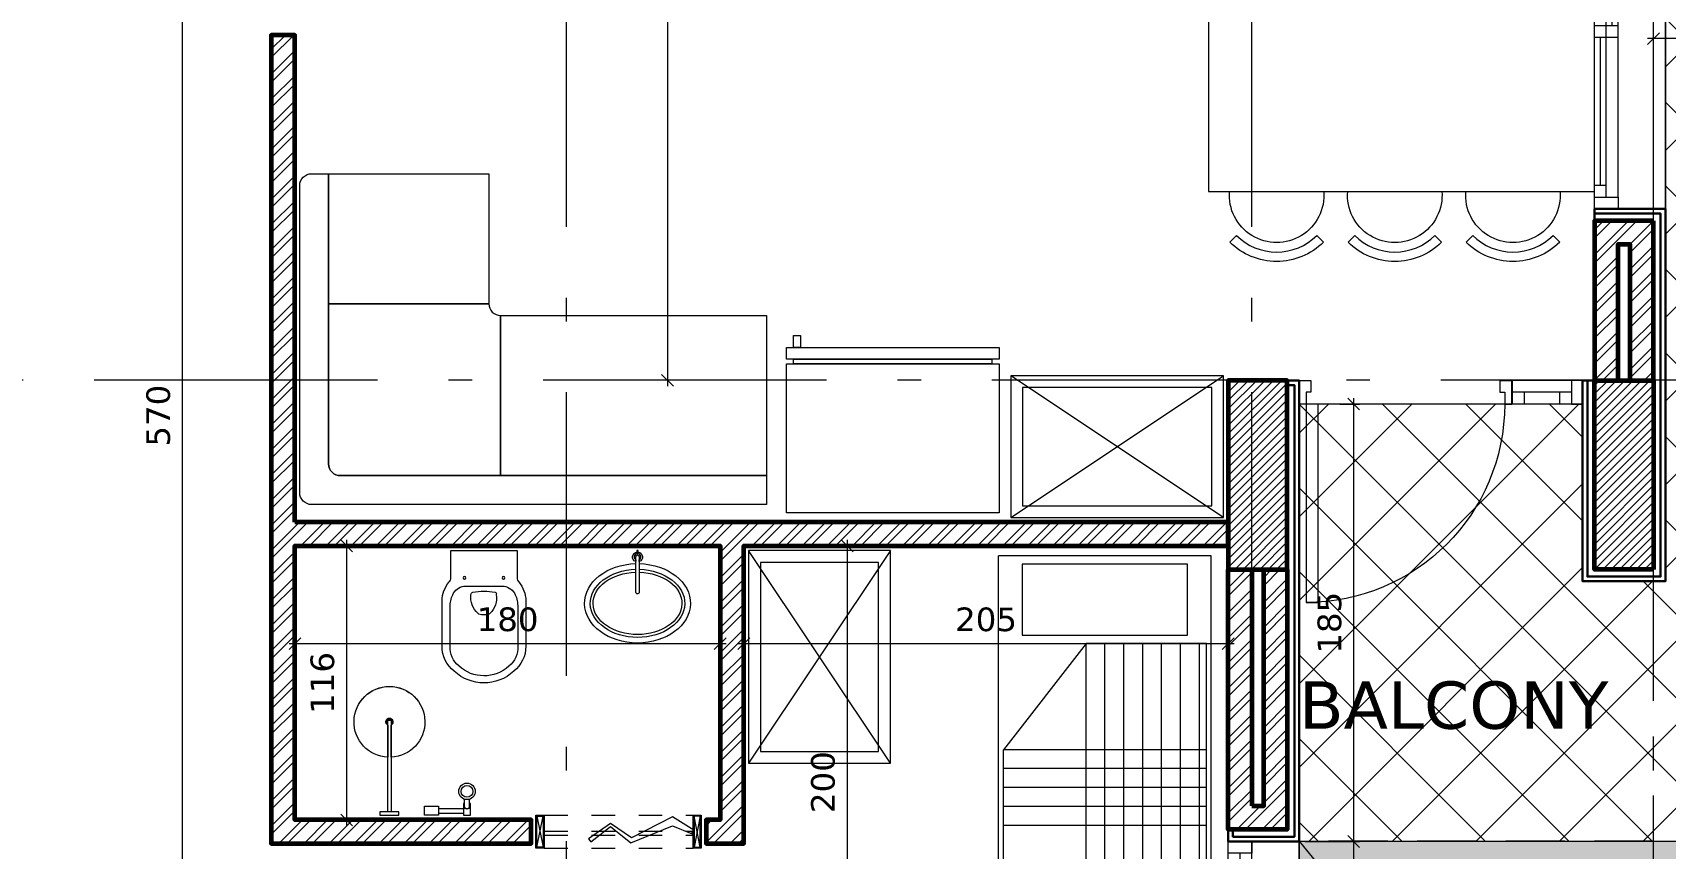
# Model space of a CAD drawing. Header units: inches. Extents: x -48 to 777, y -156 to 510.
# Drawn here: x 501.27 to 508.18, y 141.88 to 145.33 of the extents above; entities that cross this region are included whole.
import ezdxf

# ---------------------------------------------------------------- set-up
doc = ezdxf.new("R2010")
doc.units = ezdxf.units.IN
doc.header["$MEASUREMENT"] = 0
doc.set_wipeout_variables(frame=1)
for name, pattern in [('ACAD_ISO10W100', [18, 12, -3, 0, -3]), ('HIDDEN', [0.375, 0.25, -0.125]), ('HIDDEN2', [0.1875, 0.125, -0.0625])]:
    doc.linetypes.add(name, pattern=pattern)
doc.layers.get('Defpoints').update_dxf_attribs({"lineweight": 5})
for name, color, linetype, lineweight in [('A-AXIS ST', 251, 'ACAD_ISO10W100', 5), ('A-DIM', 9, 'Continuous', 5), ('A-DOORS', 38, 'Continuous', 20), ('A-FURN1', 211, 'Continuous', 15), ('A-HIDDEN', 254, 'HIDDEN', 5), ('A-LEVELS', 139, 'Continuous', 20), ('A-LIMIT LOT', 235, 'ACAD_ISO10W100', 20), ('A-NOTES', 151, 'Continuous', 20), ('A-PILLARS', 1, 'Continuous', 60), ('A-SANITARY', 120, 'Continuous', 5), ('A-TEXT', 50, 'Continuous', 15), ('A-TILING1', 43, 'Continuous', 9), ('A-WALLS', 7, 'Continuous', 60), ('A-WINDOWS', 4, 'Continuous', 20), ('C-STONE', 42, 'Continuous', 30), ('D-STONE', 52, 'Continuous', 20), ('H-GRASS', 100, 'Continuous', 5), ('H-PILLARS', 61, 'Continuous', 5), ('H-TILING', 54, 'Continuous', 5), ('H-WALLS', 51, 'Continuous', 5), ('modificat', 127, 'Continuous', 15)]:
    doc.layers.add(name, color=color, linetype=linetype, lineweight=lineweight)
doc.layers.add('HH-GREY', color=253, linetype='Continuous', lineweight=5, true_color=0x828282)
doc.layers.add('pts pc', color=7, linetype='Continuous')
doc.styles.add('5mm', font='simplex_.ttf', dxfattribs={"height": 5})
doc.styles.add('ROMAND', font='verdana.ttf')
doc.dimstyles.new('M-1.50', dxfattribs={"dimtxt": 0.1, "dimasz": 0.05, "dimexe": 0.025, "dimexo": 0.025, "dimgap": 0.05, "dimtad": 1, "dimlfac": 100, "dimrnd": 0.5, "dimzin": 9, "dimdsep": 46, "dimtxsty": 'ROMAND', "dimblk": 'OBLIQUE', "dimcen": 1, "dimdle": 0.025, "dimclrd": 256, "dimclre": 256, "dimclrt": 2, "dimadec": 0, "dimazin": 0, "dimtfac": 0.666667, "dimtmove": 2, "dimatfit": 3, "dimfxl": 0.04, "dimtolj": 1, "dimtzin": 5, "dimlwd": -1, "dimlwe": -1, "dimarcsym": 0})

# ---------------------------------------------------------------- blocks, each defined once
blk = doc.blocks.new('_Oblique')
at = {"color": 0, "linetype": 'ByBlock', "lineweight": -2}
blk.add_line((-0.5, -0.5), (0.5, 0.5), dxfattribs=at)
blk = doc.blocks.new('*D7')
at = {"layer": 'A-DIM', "transparency": 16777216}
for p, q in [((332.5563, 67.8908), (332.1191, 67.8908)), ((332.1441, 67.9158), (332.1441, 63.3658)), ((332.5563, 63.3908), (332.1191, 63.3908))]:
    blk.add_line(p, q, dxfattribs=at)
at = {"layer": 'Defpoints', "color": 0, "transparency": 16777216}
for p in [(332.5813, 67.8908), (332.1441, 63.3908), (332.5813, 63.3908)]:
    blk.add_point(p, dxfattribs=at)
at = {"layer": 'A-DIM', "transparency": 16777216, "xscale": 0.05, "yscale": 0.05, "zscale": 0.05}
for p, rotation in [((332.1441, 67.8908), 90), ((332.1441, 63.3908), 270)]:
    blk.add_blockref('_Oblique', p, dxfattribs=dict(at, rotation=rotation))
at = {"layer": 'A-DIM', "color": 2, "transparency": 16777216, "insert": (332.0421, 65.6408), "char_height": 0.1, "attachment_point": 5, "rotation": 90, "style": 'ROMAND'}
blk.add_mtext('\\A1;450', dxfattribs=at)
blk = doc.blocks.new('*D8')
at = {"layer": 'A-DIM', "transparency": 16777216}
for p, q in [((327.0813, 67.8658), (327.0813, 67.5233)), ((332.5813, 67.8658), (332.5813, 67.5233)), ((332.6063, 67.5483), (327.0563, 67.5483))]:
    blk.add_line(p, q, dxfattribs=at)
at = {"layer": 'Defpoints', "color": 0, "transparency": 16777216}
for p in [(327.0813, 67.8908), (332.5813, 67.8908), (327.0813, 67.5483)]:
    blk.add_point(p, dxfattribs=at)
at = {"layer": 'A-DIM', "transparency": 16777216, "xscale": 0.05, "yscale": 0.05, "zscale": 0.05, "rotation": 180}
blk.add_blockref('_Oblique', (327.0813, 67.5483), dxfattribs=at)
at = {"layer": 'A-DIM', "transparency": 16777216, "xscale": 0.05, "yscale": 0.05, "zscale": 0.05}
blk.add_blockref('_Oblique', (332.5813, 67.5483), dxfattribs=at)
at = {"layer": 'A-DIM', "color": 2, "transparency": 16777216, "insert": (329.8313, 67.6503), "char_height": 0.1, "attachment_point": 5, "style": 'ROMAND'}
blk.add_mtext('\\A1;550', dxfattribs=at)
blk = doc.blocks.new('*U26')
for p, q in [((50, 100), (550, 100)), ((50, 50), (550, 50)), ((50, 0), (550, 0)), ((500, 50), (500, 0))]:
    blk.add_line(p, q)
for points in [[(0, 100), (50, 100), (50, 0), (0, 0)], [(600, 100), (550, 100), (550, 0), (600, 0)], [(100, 50), (100, 0)]]:
    blk.add_lwpolyline(points)
blk = doc.blocks.new('43535423')
for p, q in [((4445436.5, 161855), (4445462.8, 161986.3)), ((4445436.5, 161986.3), (4445462.8, 161855)), ((4446097.1, 161850.7), (4446097.1, 161990.7)), ((4446127.8, 161855), (4446101.5, 161986.3)), ((4446127.8, 161986.3), (4446101.5, 161855))]:
    blk.add_line(p, q)
at = {"linetype": 'HIDDEN2'}
for p, q in [((4445467.1, 161990.7), (4446097.1, 161990.7)), ((4445467.1, 161924), (4446097.1, 161924)), ((4445467.1, 161906.5), (4446097.1, 161906.5)), ((4445467.1, 161850.7), (4446097.1, 161850.7))]:
    blk.add_line(p, q, dxfattribs=at)
for points in [[(4445432.1, 161850.7), (4445432.1, 161990.7), (4445467.1, 161990.7), (4445467.1, 161850.7)], [(4445436.5, 161855), (4445436.5, 161986.3), (4445462.8, 161986.3), (4445462.8, 161855)], [(4446097.1, 161850.7), (4446097.1, 161990.7), (4446132.1, 161990.7), (4446132.1, 161850.7)], [(4446127.8, 161855), (4446127.8, 161986.3), (4446101.5, 161986.3), (4446101.5, 161855)]]:
    blk.add_lwpolyline(points, close=True)
blk.add_lwpolyline([(4445665.1, 161877.8), (4445747.1, 161943.4), (4445833.2, 161874.6), (4446009.6, 161945.2), (4446093.9, 161911.5), (4446100.4, 161927.8), (4446009.6, 161984.1), (4445836.1, 161894.7), (4445747.1, 161955.6), (4445654.2, 161891.5), (4445665.1, 161877.8)])
blk.add_circle((4446097.1, 161919.6), 4.38)
blk = doc.blocks.new('*U28')
for p, q in [((50, 100), (300, 100)), ((50, 50), (300, 50)), ((50, 0), (300, 0)), ((250, 50), (250, 0))]:
    blk.add_line(p, q)
for points in [[(0, 100), (50, 100), (50, 0), (0, 0)], [(350, 100), (300, 100), (300, 0), (350, 0)], [(100, 50), (100, 0)]]:
    blk.add_lwpolyline(points)
blk = doc.blocks.new('*U25')
for p, q in [((50, 100), (1450, 100)), ((100, 100), (100, 50)), ((100, 75), (725, 75)), ((725, 0), (725, 100)), ((775, 0), (775, 100)), ((50, 50), (1450, 50)), ((50, 0), (1450, 0)), ((775, 25), (1400, 25)), ((1400, 0), (1400, 50))]:
    blk.add_line(p, q)
for points in [[(0, 100), (50, 100), (50, 0), (0, 0)], [(1500, 100), (1450, 100), (1450, 0), (1500, 0)]]:
    blk.add_lwpolyline(points)
blk = doc.blocks.new('*U41')
for points in [[(130, -160), (100, -160), (100, -60), (150, -60), (150, -110), (130, -110), (130, -160)], [(970, -160), (1000, -160), (1000, -60), (950, -60), (950, -110), (970, -110), (970, -160)], [(920, -1000), (920, -160), (970, -160), (970, -1000)]]:
    blk.add_lwpolyline(points, close=True)
blk.add_arc((970, -160), 840, 180, 270)
blk = doc.blocks.new('xcjvhcghfngf')
at = {"layer": 'A-FURN1'}
blk.add_line((538.4731, 319.9054), (538.4731, 319.1054), dxfattribs=at)
at = {"layer": 'A-FURN1', "extrusion": (0, 0, -1)}
blk.add_lwpolyline([(-538.4731, 319.1054), (-540.3981, 319.1054, -0.414214), (-540.4481, 319.1554), (-540.4481, 320.4554, -0.414214), (-540.3981, 320.5054), (-540.3258, 320.5054), (-540.3258, 319.2777, 0.414214), (-540.2758, 319.2277), (-538.4731, 319.2277)], format="xyb", dxfattribs=at)
blk.add_lwpolyline([(-540.3258, 319.9554), (-540.3258, 320.5054), (-539.6481, 320.5054), (-539.6481, 319.9554)], close=True, dxfattribs=at)
blk.add_lwpolyline([(-539.5981, 319.2277), (-540.2758, 319.2277, -0.414214), (-540.3258, 319.2777), (-540.3258, 319.9554), (-539.6481, 319.9554, 0.414214), (-539.5981, 319.9054)], format="xyb", close=True, dxfattribs=at)
blk.add_lwpolyline([(-538.4731, 319.2277), (-539.5981, 319.2277), (-539.5981, 319.9054), (-538.4731, 319.9054)], dxfattribs=at)
blk = doc.blocks.new('DZGXFDHYN')
for points in [[(28.3776, 30.5482), (29.2776, 30.5482), (29.2776, 31.1782), (28.3776, 31.1782)], [(28.4076, 30.5282), (29.2476, 30.5282), (29.2476, 30.5482), (28.4076, 30.5482)], [(28.3776, 30.4782), (29.2776, 30.4782), (29.2776, 30.5282), (28.3776, 30.5282)], [(28.4376, 30.4782), (28.4076, 30.4782), (28.4076, 30.4282), (28.4376, 30.4282)]]:
    blk.add_lwpolyline(points, close=True)
blk = doc.blocks.new('bed 90')
at = {"layer": 'A-FURN1', "extrusion": (0, 0, -1)}
for p, q in [((556.9278, 316.6009), (556.9278, 318.5009)), ((557.8278, 316.6009), (557.8278, 318.5009)), ((557.0278, 318.4659), (557.0278, 318.1659)), ((557.7278, 318.4659), (557.0278, 318.4659)), ((557.7278, 318.1659), (557.7278, 318.4659)), ((557.0278, 318.1659), (557.7278, 318.1659)), ((557.2978, 318.1309), (556.9478, 317.6809)), ((557.8078, 318.1309), (557.2978, 318.1309)), ((557.8078, 316.6209), (557.8078, 318.1309)), ((556.9478, 316.6209), (556.9478, 317.6809)), ((557.8078, 316.6209), (556.9478, 316.6209)), ((557.8278, 316.6009), (556.9278, 316.6009))]:
    blk.add_line(p, q, dxfattribs=at)
at = {"layer": 'A-FURN1'}
blk.add_line((557.8278, 318.5009), (556.9278, 318.5009), dxfattribs=at)
at = {"layer": 'HH-GREY', "extrusion": (0, 0, -1)}
for p, q in [((557.2978, 316.6209), (557.2978, 318.1309)), ((557.3778, 316.6209), (557.3778, 318.1309)), ((557.4578, 316.6209), (557.4578, 318.1309)), ((557.5378, 316.6209), (557.5378, 318.1309)), ((557.6178, 316.6209), (557.6178, 318.1309)), ((557.6978, 316.6209), (557.6978, 318.1309)), ((557.7778, 316.6209), (557.7778, 318.1309)), ((557.8078, 317.6809), (556.9478, 317.6809)), ((557.8078, 317.6009), (556.9478, 317.6009)), ((557.8078, 317.5209), (556.9478, 317.5209)), ((557.8078, 317.4409), (556.9478, 317.4409)), ((557.8078, 317.3609), (556.9478, 317.3609))]:
    blk.add_line(p, q, dxfattribs=at)
blk = doc.blocks.new('A$C114C6178')
for points in [[(177.5, -211.9, 0.16864), (147.3, -132.7, -0.198912), (140, -115), (140, 0), (-140, 0), (-140, -115, -0.198912), (-147.3, -132.7, 0.16864), (-177.5, -211.9), (-177.5, -405, 0.225866), (-126.2, -510.7, 0.390178), (126.2, -510.7, 0.225866), (177.5, -405)], [(142.8, -231.9, 0.110329), (129.5, -180.6, 0.254034), (77, -150), (-77, -150, 0.254034), (-129.5, -180.6, 0.110329), (-142.8, -231.9), (-142.8, -405, 0.247706), (-105.9, -488.7, 0.390724), (106.2, -488.4, 0.246571), (142.8, -405)], [(54.9, -185.7, 0.338204), (47.1, -176.5, 0.109547), (-47.1, -176.5, 0.38369), (-52.4, -185.7, 0.252795), (-25.1, -266.2, 0.060555), (-21, -268.7, 0.083015), (0, -272.4, 0.083015), (21, -268.7, 0.060555), (25.1, -266.2, 0.250335)]]:
    blk.add_lwpolyline(points, format="xyb", close=True)
for centre in [(-82.5, -115), (82.5, -115)]:
    blk.add_circle(centre, 5.91)
blk = doc.blocks.new('fghjgcfd')
blk.add_lwpolyline([(114.5988, -90.6044), (114.5932, -90.6044), (114.5932, -90.6223), (114.5988, -90.6223)], close=True)
for points in [[(114.5932, -90.6209, 0.697476), (114.5868, -90.6535), (114.5868, -90.6631, -0.791584), (114.5932, -90.6121)], [(114.6052, -90.8243, -0.509087), (114.5932, -90.8331, -0.325305), (114.5868, -90.8243), (114.5868, -90.6384, -1), (114.6052, -90.6384)], [(114.6052, -90.6631), (114.6052, -90.6535, 0.697476), (114.5988, -90.6209), (114.5988, -90.6121, -0.791584)]]:
    blk.add_lwpolyline(points, format="xyb", close=True)
at = {"extrusion": (0, 0, -1)}
for major_axis, ratio, start_param, end_param in [((-0.28, 0), 0.75, 7.88683, 14.104318), ((-0.25, 0), 0.72, 7.890774, 14.100375), ((-0.235, 0), 0.702128, 7.893123, 14.098025)]:
    blk.add_ellipse((114.596, -90.8834), major_axis=major_axis, ratio=ratio, start_param=start_param, end_param=end_param, dxfattribs=at)
blk = doc.blocks.new('A$C4CB417C4')
blk.add_lwpolyline([(245.2, 7), (381.7, 7, -4.038071), (381.7, -7), (245.2, -7, 42.833797)], format="xyb", close=True)
at = {"ltscale": 0.1}
blk.add_lwpolyline([(0, 40), (15, 40), (15, -40), (0, -40)], close=True, dxfattribs=at)
blk.add_lwpolyline([(402, 7), (15, 7), (15, -7), (402, -7)], close=True)
for radius, start, end in [(150, 182.67477, 177.32523), (15, 207.81814, 152.18186), (12, 215.68533, 144.31467)]:
    blk.add_arc((395, 0), radius, start, end, dxfattribs=at)
blk = doc.blocks.new('A$C666D454D')
at = {"ltscale": 0.1}
for p, q in [((37, 10), (67.5, 10)), ((37, -10), (67.5, -10))]:
    blk.add_line(p, q, dxfattribs=at)
blk.add_lwpolyline([(37, 11), (47, 11), (47, 10.5), (50, 10.5), (50, 15), (0, 15), (0, -15), (50, -15), (50, -10.5), (47, -10.5), (47, -11), (37, -11, -1)], format="xyb", close=True, dxfattribs=at)
blk.add_lwpolyline([(37, -10), (37, -10), (37, -10, -1), (37, 10), (37, 10), (37, 10)], format="xyb", dxfattribs=at)
for radius in [35, 25]:
    blk.add_circle((101, 0), radius, dxfattribs=at)
blk = doc.blocks.new('A$C05B82E3A')
at = {"ltscale": 0.1}
for p, q in [((-30, 29), (-135, 29)), ((-30, 9), (-135, 9))]:
    blk.add_line(p, q, dxfattribs=at)
blk.add_lwpolyline([(30, 0), (30, 38), (-30, 38), (-30, 0)], close=True, dxfattribs=at)
at = {"ltscale": 0.1, "xscale": -1, "rotation": 270}
blk.add_blockref('A$C666D454D', (-150, 0), dxfattribs=at)
blk = doc.blocks.new('AXIS')
at = {"layer": 'A-AXIS ST', "ltscale": 0.1}
for p, q in [((647.01853, 296.91777), (647.01853, 336.01919)), ((649.91853, 296.91777), (649.91853, 336.01919)), ((651.61853, 296.91777), (651.61853, 336.01919)), ((657.61853, 319.06933), (627.81853, 319.06933))]:
    blk.add_line(p, q, dxfattribs=at)
blk = doc.blocks.new('*D213')
at = {"layer": 'A-DIM', "transparency": 16777216}
blk.add_line((502.3518, 142.743), (504.2018, 142.743), dxfattribs=at)
at = {"layer": 'Defpoints', "color": 0, "transparency": 16777216}
for p in [(502.3768, 142.743), (504.1768, 142.743), (504.1768, 142.743)]:
    blk.add_point(p, dxfattribs=at)
at = {"layer": 'A-DIM', "transparency": 16777216, "xscale": 0.05, "yscale": 0.05, "zscale": 0.05, "rotation": 180}
blk.add_blockref('_Oblique', (502.3768, 142.743), dxfattribs=at)
at = {"layer": 'A-DIM', "transparency": 16777216, "xscale": 0.05, "yscale": 0.05, "zscale": 0.05}
blk.add_blockref('_Oblique', (504.1768, 142.743), dxfattribs=at)
at = {"layer": 'A-DIM', "color": 2, "transparency": 16777216, "insert": (503.2768, 142.8452), "char_height": 0.1, "attachment_point": 5, "style": 'ROMAND'}
blk.add_mtext('\\A1;180', dxfattribs=at)
blk = doc.blocks.new('*D214')
at = {"layer": 'A-DIM', "transparency": 16777216}
blk.add_line((502.5957, 143.1819), (502.5957, 141.9719), dxfattribs=at)
at = {"layer": 'Defpoints', "color": 0, "transparency": 16777216}
for p in [(502.5957, 143.1569), (502.5957, 141.9969), (502.5957, 141.9969)]:
    blk.add_point(p, dxfattribs=at)
at = {"layer": 'A-DIM', "transparency": 16777216, "xscale": 0.05, "yscale": 0.05, "zscale": 0.05}
for p, rotation in [((502.5957, 143.1569), 90), ((502.5957, 141.9969), 270)]:
    blk.add_blockref('_Oblique', p, dxfattribs=dict(at, rotation=rotation))
at = {"layer": 'A-DIM', "color": 2, "transparency": 16777216, "insert": (502.4937, 142.5769), "char_height": 0.1, "attachment_point": 5, "rotation": 90, "style": 'ROMAND'}
blk.add_mtext('\\A1;116', dxfattribs=at)
blk = doc.blocks.new('*D215')
at = {"layer": 'A-DIM', "transparency": 16777216}
for p, q in [((504.2768, 142.768), (504.2768, 142.768)), ((504.2518, 142.743), (506.3518, 142.743))]:
    blk.add_line(p, q, dxfattribs=at)
at = {"layer": 'Defpoints', "color": 0, "transparency": 16777216}
for p in [(504.2768, 142.743), (506.3268, 142.743), (506.3268, 142.743)]:
    blk.add_point(p, dxfattribs=at)
at = {"layer": 'A-DIM', "transparency": 16777216, "xscale": 0.05, "yscale": 0.05, "zscale": 0.05, "rotation": 180}
blk.add_blockref('_Oblique', (504.2768, 142.743), dxfattribs=at)
at = {"layer": 'A-DIM', "transparency": 16777216, "xscale": 0.05, "yscale": 0.05, "zscale": 0.05}
blk.add_blockref('_Oblique', (506.3268, 142.743), dxfattribs=at)
at = {"layer": 'A-DIM', "color": 2, "transparency": 16777216, "insert": (505.3018, 142.845), "char_height": 0.1, "attachment_point": 5, "style": 'ROMAND'}
blk.add_mtext('\\A1;205', dxfattribs=at)
blk = doc.blocks.new('*D216')
at = {"layer": 'A-DIM', "transparency": 16777216}
blk.add_line((504.7142, 143.1821), (504.7142, 141.1321), dxfattribs=at)
at = {"layer": 'Defpoints', "color": 0, "transparency": 16777216}
for p in [(504.7142, 143.1571), (504.7142, 141.1571), (504.7142, 141.1571)]:
    blk.add_point(p, dxfattribs=at)
at = {"layer": 'A-DIM', "transparency": 16777216, "xscale": 0.05, "yscale": 0.05, "zscale": 0.05}
for p, rotation in [((504.7142, 143.1571), 90), ((504.7142, 141.1571), 270)]:
    blk.add_blockref('_Oblique', p, dxfattribs=dict(at, rotation=rotation))
at = {"layer": 'A-DIM', "color": 2, "transparency": 16777216, "insert": (504.6122, 142.1571), "char_height": 0.1, "attachment_point": 5, "rotation": 90, "style": 'ROMAND'}
blk.add_mtext('\\A1;200', dxfattribs=at)
blk = doc.blocks.new('*D223')
at = {"layer": 'A-DIM', "transparency": 16777216}
for p, q in [((503.9286, 147.3587), (503.9286, 147.3587)), ((503.9536, 147.3837), (503.9536, 143.8321))]:
    blk.add_line(p, q, dxfattribs=at)
at = {"layer": 'Defpoints', "color": 0, "transparency": 16777216}
for p in [(503.9536, 147.3587), (503.9536, 143.8571), (503.9536, 143.8571)]:
    blk.add_point(p, dxfattribs=at)
at = {"layer": 'A-DIM', "transparency": 16777216, "xscale": 0.05, "yscale": 0.05, "zscale": 0.05}
for p, rotation in [((503.9536, 147.3587), 90), ((503.9536, 143.8571), 270)]:
    blk.add_blockref('_Oblique', p, dxfattribs=dict(at, rotation=rotation))
at = {"layer": 'A-DIM', "color": 2, "transparency": 16777216, "insert": (503.8515, 145.6079), "char_height": 0.1, "attachment_point": 5, "rotation": 90, "style": 'ROMAND'}
blk.add_mtext('\\A1;350', dxfattribs=at)
blk = doc.blocks.new('*D377')
at = {"layer": 'A-DIM', "transparency": 16777216}
for p, q in [((506.6518, 141.9061), (506.883, 141.9061)), ((506.858, 141.2819), (506.858, 141.9311)), ((506.6518, 141.3069), (506.883, 141.3069))]:
    blk.add_line(p, q, dxfattribs=at)
at = {"layer": 'Defpoints', "color": 0, "transparency": 16777216}
for p in [(506.6268, 141.9061), (506.858, 141.9061), (506.6268, 141.3069)]:
    blk.add_point(p, dxfattribs=at)
at = {"layer": 'A-DIM', "transparency": 16777216, "xscale": 0.05, "yscale": 0.05, "zscale": 0.05}
for p, rotation in [((506.858, 141.9061), 90), ((506.858, 141.3069), 270)]:
    blk.add_blockref('_Oblique', p, dxfattribs=dict(at, rotation=rotation))
at = {"layer": 'A-DIM', "color": 2, "transparency": 16777216, "insert": (506.756, 141.6065), "char_height": 0.1, "attachment_point": 5, "rotation": 90, "style": 'ROMAND'}
blk.add_mtext('\\A1;60', dxfattribs=at)
blk = doc.blocks.new('*D378')
at = {"layer": 'A-DIM', "transparency": 16777216}
for p, q in [((506.7992, 143.7569), (506.883, 143.7569)), ((506.858, 141.8811), (506.858, 143.7819)), ((506.6518, 141.9061), (506.883, 141.9061))]:
    blk.add_line(p, q, dxfattribs=at)
at = {"layer": 'Defpoints', "color": 0, "transparency": 16777216}
for p in [(506.7742, 143.7569), (506.858, 143.7569), (506.6268, 141.9061)]:
    blk.add_point(p, dxfattribs=at)
at = {"layer": 'A-DIM', "transparency": 16777216, "xscale": 0.05, "yscale": 0.05, "zscale": 0.05}
for p, rotation in [((506.858, 143.7569), 90), ((506.858, 141.9061), 270)]:
    blk.add_blockref('_Oblique', p, dxfattribs=dict(at, rotation=rotation))
at = {"layer": 'A-DIM', "color": 2, "transparency": 16777216, "insert": (506.7558, 142.8315), "char_height": 0.1, "attachment_point": 5, "rotation": 90, "style": 'ROMAND'}
blk.add_mtext('\\A1;185', dxfattribs=at)
blk = doc.blocks.new('*D389')
at = {"layer": 'A-DIM', "transparency": 16777216}
for p, q in [((508.1268, 145.1242), (508.1268, 145.3284)), ((511.1268, 145.1242), (511.1268, 145.3284)), ((511.1518, 145.3034), (508.1018, 145.3034))]:
    blk.add_line(p, q, dxfattribs=at)
at = {"layer": 'Defpoints', "color": 0, "transparency": 16777216}
for p in [(508.1268, 145.3034), (508.1268, 145.0992), (511.1268, 145.0992)]:
    blk.add_point(p, dxfattribs=at)
at = {"layer": 'A-DIM', "transparency": 16777216, "xscale": 0.05, "yscale": 0.05, "zscale": 0.05, "rotation": 180}
blk.add_blockref('_Oblique', (508.1268, 145.3034), dxfattribs=at)
at = {"layer": 'A-DIM', "transparency": 16777216, "xscale": 0.05, "yscale": 0.05, "zscale": 0.05}
blk.add_blockref('_Oblique', (511.1268, 145.3034), dxfattribs=at)
at = {"layer": 'A-DIM', "color": 2, "transparency": 16777216, "insert": (509.6268, 145.4055), "char_height": 0.1, "attachment_point": 5, "style": 'ROMAND'}
blk.add_mtext('\\A1;300', dxfattribs=at)
blk = doc.blocks.new('*D401')
at = {"layer": 'A-DIM', "transparency": 16777216}
for p, q in [((501.9007, 140.8319), (501.9007, 146.5834)), ((502.2518, 146.5584), (501.8757, 146.5584)), ((502.1718, 140.8569), (501.8757, 140.8569))]:
    blk.add_line(p, q, dxfattribs=at)
at = {"layer": 'Defpoints', "color": 0, "transparency": 16777216}
for p in [(501.9007, 146.5584), (502.2768, 146.5584), (502.1968, 140.8569)]:
    blk.add_point(p, dxfattribs=at)
at = {"layer": 'A-DIM', "transparency": 16777216, "xscale": 0.05, "yscale": 0.05, "zscale": 0.05}
for p, rotation in [((501.9007, 146.5584), 90), ((501.9007, 140.8569), 270)]:
    blk.add_blockref('_Oblique', p, dxfattribs=dict(at, rotation=rotation))
at = {"layer": 'A-DIM', "color": 2, "transparency": 16777216, "insert": (501.7987, 143.7077), "char_height": 0.1, "attachment_point": 5, "rotation": 90, "style": 'ROMAND'}
blk.add_mtext('\\A1;570', dxfattribs=at)
blk = doc.blocks.new('LOT 688  TOPOGRAPHIC PLAN')
at = {"layer": 'A-LEVELS', "linetype": 'Continuous'}
blk.add_lwpolyline([(-315979.35793, -27913.00458), (-315978.78258, -27912.83532), (-315978.24928, -27912.55684), (-315977.76717, -27912.15327), (-315977.30894, -27911.71444)], dxfattribs=at)
at = {"layer": 'A-NOTES', "linetype": 'Continuous', "style": '5mm'}
blk.add_text('688', height=2, rotation=346.245633, dxfattribs=at).set_placement((-315981.70648, -27916.11756))
at = {"linetype": 'Continuous'}
blk.add_wipeout([(-315996.80172, -27893.57917), (-315969.32038, -27896.23659), (-315969.32038, -27930.53073), (-315964.08799, -27936.87852), (-315964.6636, -27941.43051), (-315970.22923, -27937.16678), (-315985.1164, -27950.2257)], dxfattribs=at).dxf.layer = 'A-LIMIT LOT'
at = {"layer": 'A-HIDDEN', "linetype": 'ACAD_ISO10W100', "ltscale": 0.05}
blk.add_lwpolyline([(-315992.30527, -27900.52725), (-315983.21966, -27944.57125), (-315970.69258, -27933.58259), (-315972.32038, -27931.60779), (-315972.32038, -27902.3323)], close=True, dxfattribs=at)
blk = doc.blocks.new('WOQOUO NAZAR')
at = {"layer": 'A-HIDDEN'}
for p, q in [((327.08134, 67.89084), (332.58135, 63.39085)), ((327.08135, 63.39084), (332.58134, 67.89085))]:
    blk.add_line(p, q, dxfattribs=at)
blk.add_lwpolyline([(327.08135, 63.39084), (332.58135, 63.39085), (332.58134, 67.89085), (327.08134, 67.89084)], close=True, dxfattribs=at)
at = {"layer": 'A-DIM'}
dim = blk.add_linear_dim(base=(327.08134, 67.54828), p1=(332.58134, 67.89085), p2=(327.08134, 67.89084), dimstyle='M-1.50', dxfattribs=at)
dim.commit()
dim.dimension.update_dxf_attribs({"geometry": '*D8', "text_midpoint": (329.83134, 67.65032)})
dim = blk.add_linear_dim(base=(332.14413, 63.39085), p1=(332.58134, 67.89085), p2=(332.58134, 63.39085), angle=90, dimstyle='M-1.50', dxfattribs=at)
dim.commit()
dim.dimension.update_dxf_attribs({"geometry": '*D7', "text_midpoint": (332.04208, 65.64085)})

msp = doc.modelspace()

# ---------------------------------------------------------------- block references
at = {"layer": 'pts pc'}
msp.add_blockref('LOT 688  TOPOGRAPHIC PLAN', (316480.44716, 28057.10823), dxfattribs=at)

# ---------------------------------------------------------------- next in the draw order: hatches: boundary and pattern name
at = {"layer": 'H-GRASS'}
h = msp.add_hatch(dxfattribs=at)
h.set_pattern_fill('AR-SAND', color=256, scale=0.1, angle=270)
h.set_pattern_definition([(307.5, (-242.49175, -175.21088), (0.192682377, 0.006299336), [0, -0.152, 0, -0.17, 0, -0.1625]), (277.5, (-242.49175, -175.21088), (0.28221461, -0.17697767), [0, -0.082, 0, -0.137, 0, -0.0525]), (237.5, (-242.49175, -175.08788), (0.000565905, -0.311414186), [0, -0.05, 0, -0.18, 0, -0.235]), (227.5, (-242.49175, -175.08788), (0.08776756, -0.30061266), [0, -0.025, 0, -0.118, 0, -0.135])])
h.paths.add_polyline_path([(506.12678, 127.70688), (508.97678, 127.70688), (508.97678, 141.15688), (510.97678, 141.15688), (510.97678, 154.21851), (510.12678, 154.21853), (510.12678, 141.9073), (506.62678, 141.9073), (506.62678, 141.90605), (506.62678, 141.30688), (506.62678, 139.60688), (506.62678, 138.10688), (506.62678, 137.00688), (506.62678, 135.50688), (506.62678, 129.55688), (506.12678, 129.55688)])
edge = h.paths.add_edge_path()
edge.add_line((502.35658, 127.70688), (503.21865, 127.70688))
edge.add_arc((505.37678, 129.15688), 2.6, 180, 213.896355, ccw=False)
edge.add_line((502.77678, 129.15688), (502.77678, 129.55688))
edge.add_line((502.77678, 129.55688), (501.8458, 129.55688))
edge.add_line((501.8458, 129.55688), (501.8458, 128.45688))
edge.add_line((501.8458, 128.45688), (501.8458, 127.80688))
edge.add_line((501.8458, 127.80688), (502.31084, 127.80688))
edge.add_arc((505.35617, 129.13953), 3.32415, 203.63435, 205.529844)
at = {"layer": 'H-PILLARS', "linetype": 'Continuous'}
h = msp.add_hatch(dxfattribs=at)
h.set_pattern_fill('ANSI31', color=256, scale=0.2)
h.set_pattern_definition([(45, (-51.529807, -169.60263), (-0.0176776695, 0.0176776695), [])])
h.paths.add_polyline_path([(506.32678, 143.05688), (506.57678, 143.05688), (506.57678, 143.85688), (506.32678, 143.85688)])
h = msp.add_hatch(dxfattribs=at)
h.set_pattern_fill('ANSI31', color=256, scale=0.2)
h.set_pattern_definition([(45, (-37.491753, -169.60263), (-0.0176776695, 0.0176776695), [])])
h.paths.add_polyline_path([(508.12678, 143.05688), (507.87678, 143.05688), (507.87678, 143.85688), (508.12678, 143.85688)])
at = {"layer": 'H-TILING'}
h = msp.add_hatch(dxfattribs=at)
h.set_pattern_fill('ANSI37', color=256, scale=2)
h.set_pattern_definition([(45, (-242.49175, -175.21088), (-0.176776695, 0.176776695), []), (135, (-242.49175, -175.21088), (-0.176776695, -0.176776695), [])])
h.paths.add_polyline_path([(510.12678, 154.21851), (509.27682, 154.21851), (509.27679, 154.21857), (508.17679, 154.21857), (508.17682, 154.21851), (507.7268, 154.21851), (507.72679, 154.2186), (506.27679, 154.2186), (506.2768, 153.25855), (506.4768, 153.25855), (506.47678, 151.70845), (506.27678, 151.70845), (506.27678, 149.35845), (506.47678, 149.35845), (506.47678, 147.65861), (508.17678, 147.65861), (508.17678, 143.00688), (507.82678, 143.00688), (507.82678, 143.75688), (506.62678, 143.75688), (506.62678, 141.9073), (510.12678, 141.9073)])
at = {"layer": 'H-WALLS'}
h = msp.add_hatch(dxfattribs=at)
h.set_pattern_fill('ANSI32', color=256, scale=0.2)
h.paths.add_polyline_path([(502.37678, 143.25688), (502.37678, 145.31845), (502.27678, 145.31845), (502.27678, 141.89688), (503.37678, 141.89688), (503.37678, 141.99689), (502.37678, 141.99689), (502.37678, 143.15688), (504.17678, 143.15688), (504.17678, 141.99689), (504.11678, 141.99689), (504.11678, 141.89688), (504.27678, 141.89688), (504.27678, 143.15688), (506.32678, 143.15688), (506.32678, 143.25688)])
h = msp.add_hatch(dxfattribs=at)
h.set_pattern_fill('ANSI32', color=256, scale=0.2)
h.paths.add_polyline_path([(508.12678, 144.53275), (507.87678, 144.53275), (507.87678, 143.85688), (507.97678, 143.85688), (507.97678, 144.43275), (508.02678, 144.43275), (508.02678, 143.85688), (508.12678, 143.85688)])
h = msp.add_hatch(dxfattribs=at)
h.set_pattern_fill('ANSI32', color=256, scale=0.2)
h.set_pattern_definition([(45, (-242.49175, -175.21088), (-0.0530330086, 0.0530330086), []), (45, (-242.4564, -175.21088), (-0.0530330086, 0.0530330086), [])])
h.paths.add_polyline_path([(506.42678, 142.05605), (506.47678, 142.05605), (506.47678, 142.10605), (506.47678, 143.05688), (506.57678, 143.05688), (506.57678, 142.20605), (506.57678, 141.95605), (506.32678, 141.95605), (506.32678, 142.55605), (506.32678, 143.05688), (506.42678, 143.05688)])

# ---------------------------------------------------------------- next in the draw order: linework, layer by layer
at = {"layer": 'A-FURN1', "extrusion": (0, 0, -1)}
for points in [[(-506.3337, 144.44215), (-506.36198, 144.47044, -0.4142136), (-506.70139, 144.47044), (-506.72968, 144.44215, 0.4142136)], [(-506.8337, 144.44215), (-506.86198, 144.47044, -0.4142136), (-507.20139, 144.47044), (-507.22968, 144.44215, 0.4142136)], [(-507.3337, 144.44215), (-507.36198, 144.47044, -0.4142136), (-507.70139, 144.47044), (-507.72968, 144.44215, 0.4142136)]]:
    msp.add_lwpolyline(points, format="xyb", close=True, dxfattribs=at)
for centre in [(-506.53169, 144.64014), (-507.03169, 144.64014), (-507.53169, 144.64014)]:
    msp.add_arc(centre, 0.2, 175.198389, 4.801611, dxfattribs=at)
at = {"layer": 'A-PILLARS'}
for points in [[(506.32678, 143.05688), (506.57678, 143.05688), (506.57678, 143.85688), (506.32678, 143.85688)], [(508.12678, 143.05688), (507.87678, 143.05688), (507.87678, 143.85688), (508.12678, 143.85688)]]:
    msp.add_lwpolyline(points, close=True, dxfattribs=at)
at = {"layer": 'A-SANITARY'}
msp.add_lwpolyline([(507.87678, 145.45688), (506.24391, 145.45688), (506.24391, 144.65688), (507.87678, 144.65688)], close=True, dxfattribs=at)
at = {"layer": 'A-TILING1'}
msp.add_lwpolyline([(510.12678, 154.21851), (509.27682, 154.21851), (509.27679, 154.21857), (508.17679, 154.21857), (508.17682, 154.21851), (507.7268, 154.21851), (507.72679, 154.2186), (506.27679, 154.2186), (506.2768, 153.25855), (506.4768, 153.25855), (506.47678, 151.70845), (506.27678, 151.70845), (506.27678, 149.35845), (506.47678, 149.35845), (506.47678, 147.65861), (508.17678, 147.65861), (508.17678, 143.00688), (507.82678, 143.00688), (507.82678, 143.75688), (506.62678, 143.75688), (506.62678, 141.9073), (510.12678, 141.9073), (510.12678, 154.21851)], dxfattribs=at)
at = {"layer": 'A-WALLS'}
msp.add_lwpolyline([(502.37678, 143.25688), (502.37678, 145.31845), (502.27678, 145.31845), (502.27678, 141.89688), (503.37678, 141.89688), (503.37678, 141.99689), (502.37678, 141.99689), (502.37678, 143.15688), (504.17678, 143.15688), (504.17678, 141.99689), (504.11678, 141.99689), (504.11678, 141.89688), (504.27678, 141.89688), (504.27678, 143.15688), (506.32678, 143.15688), (506.32678, 143.25688), (502.37678, 143.25688)], dxfattribs=at)
for points in [[(508.12678, 144.53275), (507.87678, 144.53275), (507.87678, 144.53275), (507.87678, 143.85688), (507.97678, 143.85688), (507.97678, 144.43275), (508.02678, 144.43275), (508.02678, 143.85688), (508.12678, 143.85688)], [(506.42678, 142.05605), (506.47678, 142.05605), (506.47678, 142.10605), (506.47678, 143.05688), (506.57678, 143.05688), (506.57678, 142.20605), (506.57678, 141.95605), (506.32678, 141.95605), (506.32678, 142.55605), (506.32678, 143.05688), (506.42678, 143.05688)]]:
    msp.add_lwpolyline(points, close=True, dxfattribs=at)
at = {"layer": 'C-STONE'}
for points in [[(507.87678, 144.58275), (508.17678, 144.58275), (508.17678, 143.00688), (507.82678, 143.00688), (507.82678, 143.85688)], [(507.87678, 144.56275), (508.15678, 144.56275), (508.15678, 143.02688), (507.84678, 143.02688), (507.84678, 143.85688)], [(507.87678, 144.58275), (507.87678, 144.53275)], [(507.82678, 143.85688), (507.87678, 143.85688)]]:
    msp.add_lwpolyline(points, dxfattribs=at)
at = {"layer": 'C-STONE', "linetype": 'Continuous'}
for points in [[(506.57678, 143.85688), (506.62678, 143.85688), (506.62678, 143.55688), (506.62678, 143.55688), (506.62678, 141.90605), (506.32678, 141.90605), (506.32678, 141.95605)], [(506.57678, 143.83688), (506.60678, 143.83688), (506.60678, 143.57688), (506.60678, 143.57688), (506.60678, 141.92605), (506.34678, 141.92605), (506.34678, 141.95605)]]:
    msp.add_lwpolyline(points, dxfattribs=at)
at = {"layer": 'D-STONE', "linetype": 'Continuous'}
for p, q in [((508.17678, 144.58275), (508.17678, 146.08275)), ((507.82678, 143.75688), (506.62678, 143.75688)), ((506.62678, 141.30688), (506.62678, 141.90688))]:
    msp.add_line(p, q, dxfattribs=at)
at = {"layer": 'modificat'}
for p, q in [((506.30678, 143.27688), (505.40678, 143.87688)), ((505.40678, 143.27688), (506.30678, 143.87688)), ((504.89678, 143.13688), (504.29678, 142.23688)), ((504.89678, 142.23688), (504.29678, 143.13688))]:
    msp.add_line(p, q, dxfattribs=at)
for points in [[(506.30678, 143.87688), (505.40678, 143.87688), (505.40678, 143.27688), (506.30678, 143.27688)], [(506.25678, 143.82688), (505.45678, 143.82688), (505.45678, 143.32688), (506.25678, 143.32688)], [(504.29678, 143.13688), (504.29678, 142.23688), (504.89678, 142.23688), (504.89678, 143.13688)], [(504.34678, 143.08688), (504.34678, 142.28688), (504.84678, 142.28688), (504.84678, 143.08688)]]:
    msp.add_lwpolyline(points, close=True, dxfattribs=at)

# ---------------------------------------------------------------- next in the draw order: block references
at = {"layer": 'A-DIM'}
msp.add_blockref('AXIS', (-143.49175, -175.21088), dxfattribs=at)
at = {"layer": 'A-DOORS'}
for name, p, xscale, yscale, zscale in [('*U41', (507.62678, 143.91688), -0.0009999999999906, 0.0009999999999906, 0.0009999999999906), ('43535423', (-3942.03537, -19.97377), 0.001, 0.001, 0.001)]:
    msp.add_blockref(name, p, dxfattribs=dict(at, xscale=xscale, yscale=yscale, zscale=zscale))
at = {"layer": 'A-FURN1', "xscale": -1}
msp.add_blockref('xcjvhcghfngf', (1042.84531, -175.77383), dxfattribs=at)
at = {"layer": 'A-FURN1'}
msp.add_blockref('bed 90', (-51.57275, -175.38681), dxfattribs=at)
at = {"layer": 'A-HIDDEN', "rotation": 269.9999246618755}
msp.add_blockref('WOQOUO NAZAR', (443.23637, 468.98831), dxfattribs=at)
at = {"layer": 'A-SANITARY', "extrusion": (0, 0, -1), "rotation": 180}
msp.add_blockref('DZGXFDHYN', (-476.07914, 174.47503), dxfattribs=at)
at = {"layer": 'A-SANITARY', "extrusion": (0, 0, -1), "xscale": 0.001000000000885, "yscale": 0.001000000000885, "zscale": -0.001000000000885}
msp.add_blockref('A$C114C6178', (-503.17678, 143.13688), dxfattribs=at)
at = {"layer": 'A-SANITARY'}
for name, p, xscale, yscale, zscale, rotation in [('fghjgcfd', (412.14997, 215.62043), 0.8, 0.8, 0.8, 359.9999999889927), ('A$C4CB417C4', (502.77678, 142.01689), -0.001000000000885, 0.001000000000885, 0.001000000000885, 270)]:
    msp.add_blockref(name, p, dxfattribs=dict(at, xscale=xscale, yscale=yscale, zscale=zscale, rotation=rotation))
at = {"layer": 'A-SANITARY', "xscale": -0.001000000000885, "yscale": 0.001000000000885, "zscale": 0.001000000000885}
msp.add_blockref('A$C05B82E3A', (502.95496, 142.01689), dxfattribs=at)
at = {"layer": 'A-WINDOWS', "zscale": 0.0009999999999906004}
for name, p, xscale, yscale, rotation in [('*U25', (507.97678, 144.58275), 0.0009999999999906004, 0.0009999999999906004, 90.00000000281167), ('*U28', (507.82896, 143.75688), -0.0009999999999906006, 0.0009999999999906006, 359.9999999948216), ('*U26', (506.32678, 141.30605), -0.0009999999999906004, 0.0009999999999906004, 269.9999999995543)]:
    msp.add_blockref(name, p, dxfattribs=dict(at, xscale=xscale, yscale=yscale, rotation=rotation))

# ---------------------------------------------------------------- next in the draw order: texts
at = {"layer": 'A-TEXT', "style": 'ROMAND'}
msp.add_text('BALCONY', height=0.2, dxfattribs=at).set_placement((506.62678, 142.38315))

# ---------------------------------------------------------------- next in the draw order: dimensions: what is measured, and where the dimension line sits
at = {"layer": 'A-DIM'}
for base, p1, p2, picture, middle in [((503.95356, 143.85712), (503.95356, 147.35868), (503.95356, 143.85712), '*D223', (503.85147, 145.6079)), ((501.90075, 146.55845), (502.19678, 140.85688), (502.27678, 146.55845), '*D401', (501.7987, 143.70767)), ((506.85805, 143.75688), (506.62678, 141.90605), (506.7742, 143.75688), '*D378', (506.75576, 142.83147)), ((502.59567, 141.99689), (502.59567, 143.15688), (502.59567, 141.99689), '*D214', (502.49369, 142.57689)), ((504.71424, 141.15712), (504.71424, 143.15712), (504.71424, 141.15712), '*D216', (504.61215, 142.15712)), ((506.85805, 141.90605), (506.62678, 141.30688), (506.62678, 141.90605), '*D377', (506.756, 141.60647))]:
    dim = msp.add_linear_dim(base=base, p1=p1, p2=p2, angle=90, dimstyle='M-1.50', dxfattribs=at)
    dim.commit()
    dim.dimension.update_dxf_attribs({"geometry": picture, "text_midpoint": middle})
for base, p1, p2, picture, middle in [((508.12678, 145.30344), (511.12678, 145.09921), (508.12678, 145.09921), '*D389', (509.62678, 145.40552)), ((504.17678, 142.74296), (502.37678, 142.74296), (504.17678, 142.74296), '*D213', (503.27678, 142.84524)), ((506.32678, 142.74296), (504.27678, 142.74296), (506.32678, 142.74296), '*D215', (505.30178, 142.84504))]:
    dim = msp.add_linear_dim(base=base, p1=p1, p2=p2, dimstyle='M-1.50', dxfattribs=at)
    dim.commit()
    dim.dimension.update_dxf_attribs({"geometry": picture, "text_midpoint": middle})

doc.saveas('drawing.dxf')
